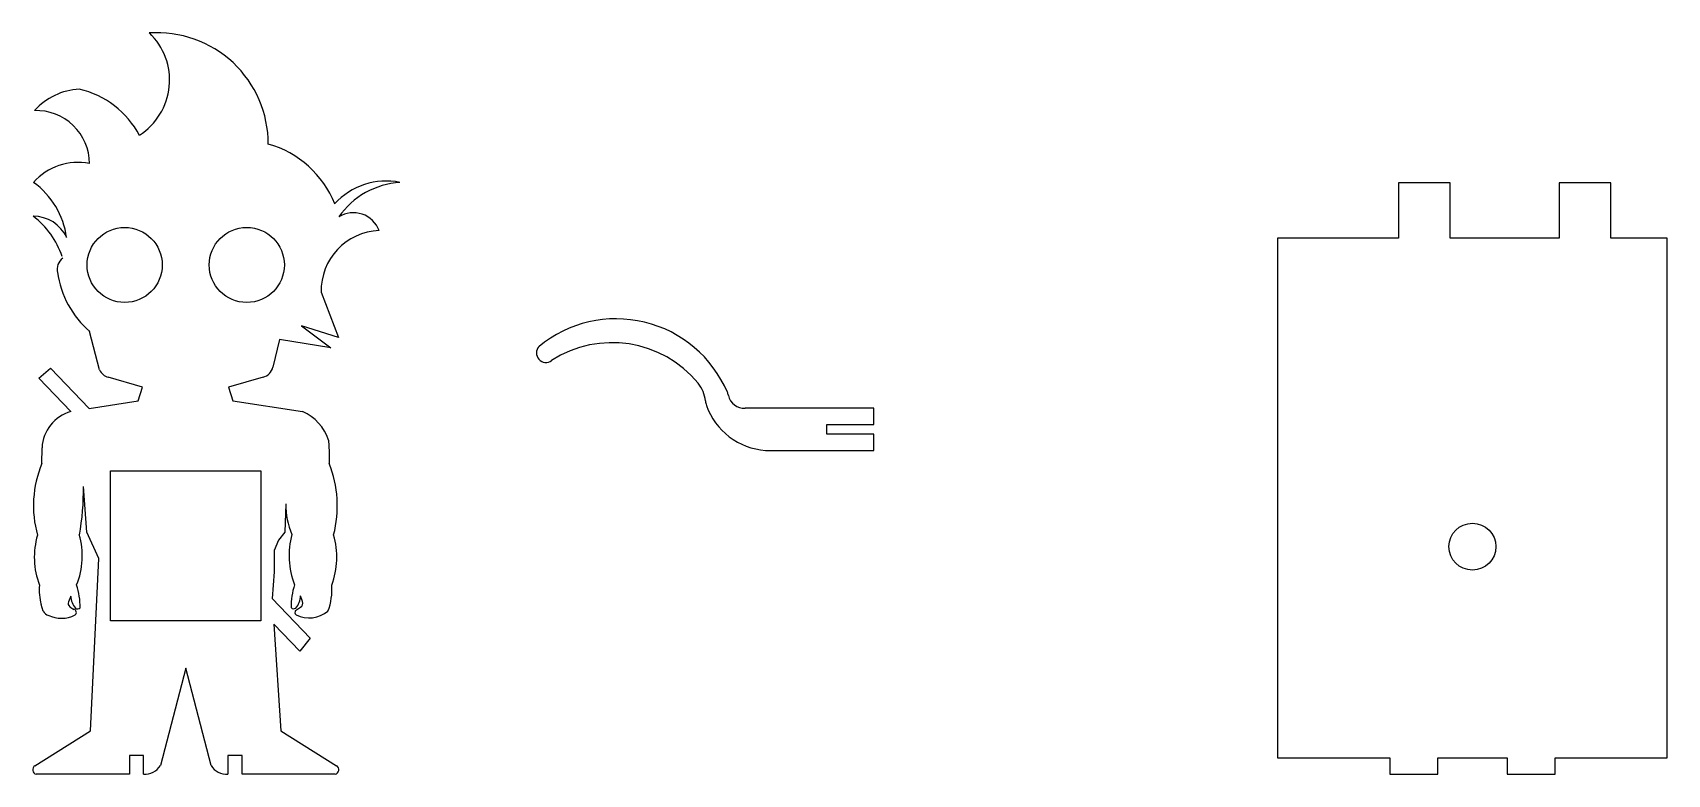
# Model space of a CAD drawing. Extents: x -199 to 149, y 1 to 159.
import ezdxf

# ---------------------------------------------------------------- set-up
doc = ezdxf.new("R2010")
doc.units = 0
doc.header["$MEASUREMENT"] = 0
doc.layers.add('Corte exterior', color=1, linetype='Continuous', true_color=0xff0000)

msp = doc.modelspace()

# ---------------------------------------------------------------- linework, layer by layer
at = {"layer": 'Corte exterior'}
for p, q in [((91.77, 127), (91.77, 115.2)), ((102.78, 127), (91.77, 127)), ((102.78, 115.2), (102.78, 127)), ((136.99, 127), (125.98, 127)), ((125.98, 127), (125.98, 115.2)), ((136.99, 115.2), (136.99, 127)), ((66, 115.2), (66, 93.4)), ((91.77, 115.2), (66, 115.2)), ((125.98, 115.2), (102.78, 115.2)), ((149, 115.2), (136.99, 115.2)), ((149, 4.5), (149, 115.2)), ((-137.65, 103.71), (-134, 94.06)), ((-184.86, 87.16), (-187, 95.37)), ((-134, 94.06), (-141.83, 96.58)), ((-141.83, 96.58), (-141.83, 96.58)), ((-141.83, 96.58), (-135.57, 91.88)), ((-134, 94.06), (-134, 94.06)), ((-146.5, 93.61), (-147.94, 87.76)), ((-135.57, 91.88), (-146.5, 93.61)), ((-146.5, 93.61), (-146.5, 93.61)), ((-135.57, 91.88), (-135.57, 91.88)), ((66, 93.4), (66, 57.71)), ((-197.77, 85.42), (-195.33, 87.51)), ((-195.33, 87.51), (-187.08, 78.93)), ((-190.99, 78.32), (-197.77, 85.42)), ((-175.71, 83.49), (-182.99, 85.6)), ((-150.01, 85.6), (-157.4, 83.46)), ((-187.08, 78.93), (-176.66, 80.56)), ((-176.66, 80.56), (-175.71, 83.49)), ((-157.4, 83.46), (-157.4, 83.46)), ((-157.4, 83.46), (-156.45, 80.58)), ((-156.45, 80.58), (-141.63, 78.28)), ((-20, 79), (-47.35, 79)), ((-20, 75.5), (-20, 79)), ((-30, 75.5), (-20, 75.5)), ((-30, 73.5), (-30, 75.5)), ((-20, 73.5), (-30, 73.5)), ((-20, 70), (-20, 73.5)), ((-197.14, 67.19), (-197.1, 70.58)), ((-136.1, 72.17), (-135.96, 69.71)), ((-135.96, 69.71), (-135.95, 67.24)), ((-43.02, 70), (-29.42, 70)), ((-29.42, 70), (-20, 70)), ((-182.5, 65.68), (-150.5, 65.68)), ((-182.5, 33.68), (-182.5, 65.68)), ((-150.5, 65.68), (-150.5, 33.68)), ((-187.57, 52.57), (-188.3, 62.32)), ((-145.21, 58.59), (-145.43, 52.57)), ((66, 57.71), (66, 46.89)), ((-185, 47), (-187.57, 52.57)), ((-145.43, 52.57), (-146.71, 50.85)), ((-146.71, 50.85), (-147.64, 48.66)), ((-186.76, 10.28), (-185, 47)), ((-147.64, 48.66), (-147.65, 44.11)), ((66, 46.89), (66, 4.52)), ((-147.65, 44.11), (-148.1, 38.42)), ((-191, 38.96), (-191.45, 37.75)), ((-148.1, 38.42), (-140, 30)), ((-141.6, 37.79), (-142.05, 39)), ((-196.85, 35.77), (-197.31, 37.18)), ((-191.2, 36.71), (-190.31, 36.14)), ((-143.09, 35.9), (-142.07, 36.59)), ((-150.5, 33.68), (-182.5, 33.68)), ((-142.23, 27.2), (-147.74, 32.98)), ((-147.74, 32.98), (-146.24, 10.28)), ((-140, 30), (-142.23, 27.2)), ((-166.5, 23.63), (-171.89, 2.9)), ((-161.11, 2.9), (-166.5, 23.63)), ((-198.62, 2.82), (-186.76, 10.28)), ((-146.24, 10.28), (-134.38, 2.82)), ((-175.5, 5), (-178.5, 5)), ((-178.5, 5), (-178.5, 1)), ((-175.5, 1), (-175.5, 5)), ((-154.5, 5), (-157.5, 5)), ((-157.5, 5), (-157.5, 1)), ((-154.5, 1), (-154.5, 5)), ((66, 4.52), (89.9, 4.5)), ((89.9, 4.5), (89.9, 1.01)), ((100.1, 4.51), (114.9, 4.51)), ((100.1, 1.01), (100.1, 4.51)), ((114.9, 4.51), (114.9, 1.01)), ((125.1, 4.51), (149, 4.5)), ((125.1, 1.01), (125.1, 4.51)), ((-178.5, 1), (-198.34, 1)), ((-134.66, 1), (-154.5, 1)), ((89.9, 1.01), (100.1, 1.01)), ((114.9, 1.01), (125.1, 1.01))]:
    msp.add_line(p, q, dxfattribs=at)
for centre, radius in [((-179.5, 109.52), 8), ((-153.5, 109.52), 8), ((107.5, 49.5), 5)]:
    msp.add_circle(centre, radius, dxfattribs=at)
for centre, radius, start, end in [((-183.81, 148.9), 13.88, 302.4303, 46.4647), ((-172.6, 135.33), 23.68, 359.8565, 94.0096), ((-188.41, 133.12), 13.88, 93.166, 137.7128), ((-193.46, 128.09), 19.36, 27.7738, 77.1975), ((-198.31, 131.12), 11.3, 359.9905, 92.0269), ((-154.71, 114.63), 21.44, 21.6183, 74.3075), ((-189.48, 118.79), 12.57, 78.6786, 138.5412), ((-209.31, 112.89), 17.63, 8.1166, 53.7964), ((-123.83, 112.66), 14.75, 78.4433, 137.9634), ((-119.82, 110.03), 17.11, 93.5234, 145.3883), ((-198.97, 112.04), 7.86, 25.0972, 90.1426), ((-209.87, 105.51), 18.03, 18.8147, 52.9129), ((-130.77, 114.82), 5.83, 20.2877, 122.3743), ((-124.84, 104.03), 12.82, 92.065, 181.4267), ((-191, 108.65), 2.88, 126.2251, 195.492), ((-173.71, 110.69), 20.26, 187.7176, 229.2974), ((-74.85, 72.29), 25.76, 23.154, 129.6029), ((-89.79, 90.78), 2.02, 137.4537, 306.1752), ((-75.71, 69.27), 23.7, 39.4014, 122.9528), ((-182.31, 88.31), 2.79, 204.6462, 255.9995), ((-150.85, 88.48), 3, 286.2115, 346.1693), ((-62.81, 79.86), 7, 5.6833, 39.4014), ((-51.86, 80.95), 4, 185.6833, 199.5849), ((-54.84, 80.85), 4, 12.5401, 23.154), ((-47.54, 82.47), 3.48, 192.5401, 273.1836), ((-188.5, 70.07), 8.62, 106.8131, 176.5725), ((-145.62, 69.11), 10, 17.7818, 66.4706), ((-41.95, 84.48), 14.52, 199.5849, 265.7873), ((-175.65, 58.23), 23.28, 157.3603, 195.6546), ((-159.17, 58.14), 24.94, 345.753, 21.4094), ((-239.6, 61.25), 51.31, 349.573, 1.1939), ((-128.95, 58.51), 16.26, 179.716, 203.1807), ((-182.17, 47.24), 16.58, 163.5045, 200.9192), ((-205.16, 47.53), 16.63, 338.1395, 15.8497), ((-127.45, 47.62), 17.05, 164.7234, 201.4647), ((-151.33, 47.28), 17, 339.4398, 16.116), ((-185.18, 40.29), 12.52, 175.274, 194.6626), ((-186.67, 39.17), 4.34, 182.719, 220.1994), ((-203.34, 36.81), 14.34, 358.6377, 18.4147), ((-129.63, 36.86), 14.42, 161.7262, 181.3936), ((-146.49, 39.24), 4.45, 320.3652, 356.8937), ((-147.48, 40.22), 12.11, 338.3906, 5.1856), ((-195.17, 36.71), 1.93, 210.2278, 253.3397), ((-192.99, 40.55), 6.32, 243.6891, 297.7675), ((-190.66, 37.39), 0.872, 155.3588, 231.0793), ((-190.47, 35.49), 0.678, 309.6722, 76.1456), ((-189.54, 36.93), 0.706, 231.8937, 320.0959), ((-143.49, 37.06), 0.78, 224.9984, 303.1894), ((-142.64, 35.49), 0.607, 137.7498, 234.0983), ((-140.18, 40.53), 6.2, 243.0054, 309.7524), ((-142.55, 37.47), 1, 298.3865, 18.4349), ((-198.09, 1.97), 1, 122.1796, 255.6962), ((-175.2, 4.81), 3.82, 265.4848, 329.9925), ((-157.8, 4.81), 3.82, 210.0075, 274.5152), ((-134.91, 1.97), 1, 284.3038, 57.8204)]:
    msp.add_arc(centre, radius, start, end, dxfattribs=at)

doc.saveas('drawing.dxf')
